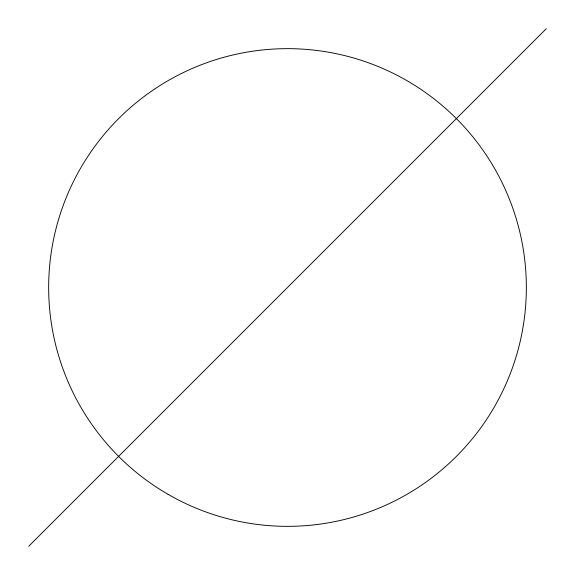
<?xml version="1.0" encoding="UTF-8"?>
<svg xmlns="http://www.w3.org/2000/svg" width="575" height="575" viewBox="0 0 575 575"><rect width="100%" height="100%" fill="white"/><g stroke="black" fill="none" stroke-linecap="round" stroke-linejoin="round"><path stroke-width="0.86" d="M28.75 546.25L546.25 28.75M168.08 494.342A238.841 238.841 0 0 0 526.348 287.5A238.841 238.841 0 0 0 168.08 80.658A238.841 238.841 0 0 0 168.08 494.342"/></g></svg>
